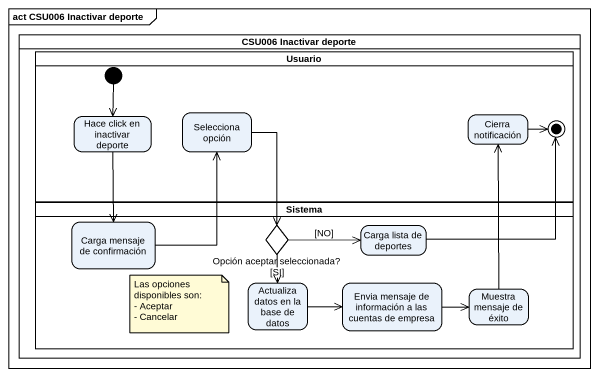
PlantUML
@startuml
mainframe act CSU006 Inactivar deporte
hide empty description
state "CSU006 Inactivar deporte" as CSU006_Inactivar_deporte <<partition>> {
  state Usuario <<partition>> {
    state "Hace click en inactivar deporte" as Hace_click_en_inactivar
    state "Selecciona opción" as Selecciona_opción
    state "Cierra notificación" as Cierra_notificación
    state final1 <<end>>
    [*] --> Hace_click_en_inactivar
  }
  state Sistema <<partition>> {
    state "Carga mensaje de confirmación" as Carga_mensaje_de
    state "Opción aceptar seleccionada?" as Opción_aceptar_seleccionada <<choice>>
    state "Carga lista de deportes" as Carga_lista_de_deportes
    state "Actualiza datos en la base de datos" as Actualiza_datos_en_la_base
    state "Envia mensaje de información a las cuentas de empresa" as Envia_mensaje_de
    state "Muestra mensaje de éxito" as Muestra_mensaje_de_éxito
  }
}
Hace_click_en_inactivar --> Carga_mensaje_de
Selecciona_opción --> Opción_aceptar_seleccionada
Cierra_notificación -right-> final1
Carga_mensaje_de -up-> Selecciona_opción
Opción_aceptar_seleccionada -right-> Carga_lista_de_deportes : [NO]
Opción_aceptar_seleccionada --> Actualiza_datos_en_la_base : [SI]
Carga_lista_de_deportes -up-> final1
Actualiza_datos_en_la_base -right-> Envia_mensaje_de
Envia_mensaje_de -right-> Muestra_mensaje_de_éxito
Muestra_mensaje_de_éxito -up-> Cierra_notificación
note as N1
  Las opciones disponibles son:
  - Aceptar
  - Cancelar
end note
@enduml
